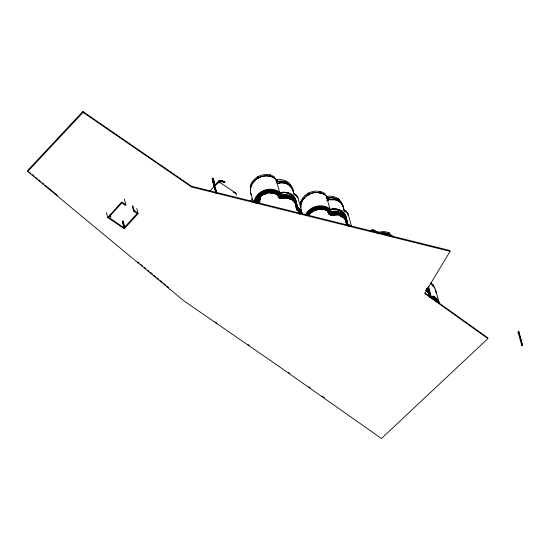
<?xml version="1.0" encoding="UTF-8"?>
<svg xmlns="http://www.w3.org/2000/svg" width="550" height="550" viewBox="0 0 550 550"><rect width="100%" height="100%" fill="white"/><g stroke="black" fill="none" stroke-linecap="round" stroke-linejoin="round"><path stroke-width="0.82" d="M267.396 192.507L263.374 192.321L272.154 192.17M317.742 207.79L326.418 209.907M310.062 211.152L318.244 209.055M338.037 214.294L329.429 213.07M216.178 193.016L212.211 178.805L212.451 178.255L213.276 178.496L215.091 184.986M212.836 181.699L213.324 181.562L212.836 181.699L215.958 192.864M213.276 178.496L213.036 179.039M250.539 185.433C250.834 184.106 251.048 188.897 250.621 185.261M250.924 186.821L250.724 185.226M258.301 176.639C257.702 177.203 258.046 175.835 258.899 177.788M258.548 177.76C257.778 178.221 259.126 177.217 258.246 176.688M269.899 175.12C269.995 174.646 270.531 176.055 270.277 176.468M276.712 179.981C276.76 179.004 277.53 181.672 277.159 181.583M288.255 182.634L288.626 183.961M300.774 201.933C301.441 201.781 301.778 206.264 301.056 201.85M308.969 195.044L308.206 193.208L309.121 194.377M308.474 193.284L308.124 193.38M308.77 194.452L308.179 193.215L308.584 194.562L308.413 193.201L309.107 194.487M320.54 191.764C319.406 191.929 321.173 191.18 320.788 192.981C318.732 192.686 321.592 189.695 320.299 193.504M320.464 191.709L320.183 193.566M320.444 192.981L320.794 192.885M326.947 196.474C329.168 203.122 327.278 192.906 326.501 197.718M338.532 199.052C339.013 200.097 338.36 198.041 337.226 199.822M338.8 200.475C339.783 200.53 338.346 197.904 337.198 199.877M377.046 232.018C377.609 232.43 376.798 231.206 377.376 233.221M388.795 233.241C389.049 231.77 389.586 236.864 389.139 233.145M389.111 234.389L389.462 234.293M433.084 286.213L432.774 284.783M109.883 215.029L110.55 216.968L110.351 215.029M124.438 226.284C123.578 226.875 124.362 222.97 122.994 221.093M346.713 223.231L346.754 224.538M296.141 206.8L296.23 205.954A12.602 10.938 -15.6 0 0 296.251 205.232M320.031 193.566L320.121 191.812M224.668 182.222L224.758 181.528L224.668 182.222L219.677 181.204L219.814 180.716L224.861 181.741M136.799 208.519L138.057 213.716L124.245 228.772L107.731 217.587L121.468 202.194L122.1 202.111L125.888 204.744L125.304 205.384L121.853 202.991L108.769 217.298L123.998 227.872L137.088 213.565L133.636 211.173L132.268 206.264M257.902 202.984L258.871 196.453L259.793 196.501L260.562 196.714L259.6 203.218M258.177 203.067L258.871 196.453M258.569 201.321L258.796 199.698M258.631 203.528L259.572 196.735L259.071 196.632M259.174 203.589L260.116 196.79L260.562 196.714M259.394 203.094L259.621 201.472M259.847 199.849L260.184 197.416M255.523 202.208L256.004 198.921L261.36 193.353M255.613 202.317L256.149 198.914M255.791 202.393L256.238 199.231L261.477 193.538M255.908 202.091L256.341 198.976L258.067 197.106M255.998 202.407L256.52 199.086L256.039 202.854M256.128 202.964L256.548 200.358M256.307 203.046L256.747 200.42L259.043 197.931M256.623 202.297L256.836 200.743L258.706 198.818M256.657 203.039L256.926 200.53L258.06 199.299M256.692 202.95L256.926 200.53M296.725 207.109L296.801 206.731L296.704 207.164M427.549 288.358A13.207 11.461 -15.6 0 1 430.079 296.574L429.88 297.227L429.749 295.254M324.83 207.769A14.616 12.684 -15.6 0 1 328.529 209.385L329.636 210.162L328.027 212.252L329.56 210.258A14.506 12.588 -15.6 0 0 324.796 207.893M308.151 215.469A14.341 12.444 -15.6 0 1 329.828 211.867L328.426 213.702L329.959 211.702A14.506 12.588 -15.6 0 0 307.993 215.339M330.392 211.606A14.96 12.98 -15.6 0 0 307.649 215.311A14.891 12.925 -15.6 0 1 330.303 211.544L328.831 213.696L330.639 215.022L338.704 214.562M283.085 196.391L291.541 199.258M346.184 220.577L346.431 224.661M331.004 213.111L338.332 212.747A12.966 11.247 -15.6 0 1 347.016 224.455L346.679 220.227M296.759 208.003L296.794 207.873A12.973 11.261 -15.6 0 0 286.474 195.876L279.998 196.577L286.495 196.041L292.126 197.986M301.469 213.359L296.574 209.639L301.634 213.489L296.835 209.688L295.907 203.631L292.208 199.458L286.749 197.574M280.445 198.44L278.609 197.134L280.459 198.22L286.88 197.326A12.973 11.261 -15.6 0 1 297.192 209.323L296.285 203.541M432.472 298.732L433.565 297.248L431.846 298.856M438.034 302.294A14.953 12.98 -15.6 0 0 434.026 298.739L433.971 299.097A14.719 12.774 -15.6 0 1 437.882 302.582M326.232 196.219L326.067 195.58A15.221 13.207 -15.6 0 0 309.774 194.012A15.221 13.207 -15.6 0 0 300.568 206.772M283.154 196.219L291.603 199.079M268.572 190.85L277.502 192.466L279.311 193.621L277.709 195.607L280.012 197.182L286.44 196.446M278.211 195.683L279.716 193.614L278.211 195.683L280.046 196.989L286.474 196.254L292.029 198.172L295.79 202.421M260.191 196.68L261.91 194.817L268.978 192.301L277.908 193.916L279.716 195.071L278.114 197.058L280.411 198.633L286.839 197.89M278.768 197.038L280.122 195.058L278.609 197.134M280.163 196.735C274.567 196.371 282.418 190.651 277.991 195.724M279.716 195.071L278.396 197.175M328.625 212.039L330.234 213.572L338.305 213.111M257.379 199.038C258.321 198.928 255.551 201.383 255.743 202.771L257.462 199.004M299.386 213.84L301.139 211.716L299.551 213.971M347.799 215.339L347.854 213.338L344.004 210.519M256.609 199.203L261.683 193.696L268.586 191.07L277.461 192.679M258.644 198.083L256.403 200.372M255.867 202.916L257.572 199.024M256.293 202.208L257.661 199.086M275.935 179.726L275.488 178.729A15.221 13.207 -15.6 0 0 256.761 178.963A15.221 13.207 -15.6 0 0 251.433 195.202M279.641 192.995L279.194 191.998A15.221 13.207 -15.6 0 0 263.725 190.486A15.221 13.207 -15.6 0 0 254.134 202.125M271.645 191.008L271.803 190.699L271.638 191.015L279.586 195.209L279.751 194.899L279.586 195.202M310.695 212.726L307.993 215.572M434.617 299.606L429.976 295.597L434.748 299.441L429.749 295.866M450.086 251.371L424.71 293.466L487.864 338.594L381.466 438.501L275.392 363.921L184.216 301.084L27.741 171.49L27.5 170.624L82.83 111.499L191.407 186.189L449.845 250.504L450.086 251.371L191.654 187.055L83.071 112.365L82.83 111.499M344.809 218.247L337.707 212.829L344.974 218.027M276.024 180.978L276.808 179.754L277.324 181.692M276.286 181.314L277.062 179.898M326.246 197.567L327.037 196.343M326.267 197.876L327.174 196.398L327.656 198.254M326.404 197.931L327.339 196.604M387.998 234.252L388.781 233.035M388.142 234.163L388.884 233.014M388.279 234.218L389.022 233.069M257.001 197.587L263.876 193.758L257.132 197.842M283.415 197.808L279.311 193.621M250.718 200.75L252.656 198.234M328.426 212.245L329.897 210.1A14.891 12.925 -15.6 0 0 306.377 215.249M337.81 214.287L330.55 214.699L328.742 213.373L330.303 211.551M328.831 213.696L330.357 211.743A14.891 12.925 -15.6 0 0 307.739 215.442M291.239 197.581L296.423 204.758M435.957 300.836L434.225 298.059M437.14 301.978L434.301 298.072M328.604 211.393L329.56 210.258M346.947 224.586L346.775 222.042L344.994 218.584L338.635 214.748L330.495 215.105L328.371 213.503L329.959 211.702M429.914 295.646L434.686 299.523M346.644 223.726L348.164 225.803M300.211 213.091L301.496 211.929L300.431 213.421M300.376 213.221L301.496 211.929L296.794 207.873M299.901 213.991L301.586 212.053L296.622 208.147L295.879 202.091L292.071 197.787L286.385 195.931L279.95 196.673L278.114 195.36M299.296 213.709L301.008 211.709M329.086 210.458L329.979 209.131L326.274 195.855M214.191 182.586L214.424 182.332L214.576 184.106M210.031 191.029L217.442 182.662A1.616 1.403 -15.6 0 1 219.691 182.332L235.806 193.064A2.221 1.925 -15.6 0 1 236.197 195.326M217.243 183.384L219.484 180.531L224.758 181.528M252.251 201.822L253.433 200.551M301.503 203.314L301.207 203.493M338.855 200.551L338.553 199.148L338.958 200.585M430.079 296.574L431.53 297.55L432.933 296.051L433.971 296.326A15.221 13.207 -15.6 0 1 439.395 303.566L435.696 290.297M438.439 302.541A14.616 12.684 -15.6 0 0 434.328 297.261L433.18 296.519L431.434 298.141M518.018 332.104L518.705 331.334L522.5 345.262L521.723 345.373L518.018 332.104L518.794 331.994L522.5 345.262M521.723 345.373L522.411 344.603M215.572 184.965L219.292 180.819L224.586 181.796M218.776 182.27L219.821 181.108L224.758 182.139M279.146 193.738L278.664 193.029A14.616 12.684 -15.6 0 0 255.193 201.761M215.077 185.364L219.34 180.627L224.661 181.61M218.824 182.084L219.876 180.923M214.686 185.838L219.484 180.531M214.892 185.838L219.663 180.565L224.833 181.576M216.123 184.793L219.814 180.716M213.496 186.216L214.053 186.093M214.143 186.484L213.586 186.608M318.23 209.289L318.196 208.966M110.344 216.679L110.811 216.679M133.636 211.173L134.221 210.533L132.853 205.624M255.97 199.004L261.387 193.215L268.572 190.657L277.709 192.397M259.786 195.236L261.504 193.366L268.593 190.568L277.709 192.239M256.438 199.292L261.621 193.552L268.668 190.981L277.668 192.603L279.62 193.903M256.376 200.454L261.711 194.604L268.998 192.012L278.114 193.683M259.641 197.106L261.786 194.666L269.026 192.053L278.114 193.841M256.637 200.681L258.734 198.406M259.786 197.264L261.876 194.989M260.329 196.845L262.027 194.996L269.067 192.431L278.073 194.054L280.019 195.353M259.703 197.629L262.089 195.14L268.991 192.514L277.86 194.123M27.741 171.49L83.071 112.365M274.031 178.083L274.849 177.224C265.547 170.163 248.407 177.918 250.559 190.238M324.259 194.679L325.071 193.813C315.776 186.752 298.636 194.514 300.781 206.827M432.451 298.918L433.482 297.832A14.513 12.595 -15.6 0 1 438.171 302.665M307.711 215.511L310.509 212.506M307.787 215.593L310.599 212.554M307.972 215.476L310.674 212.637M370.074 231.213L372.336 229.508L373.519 229.673L377.726 232.231L383.027 231.598A8.876 7.232 -9.6 0 1 388.575 232.946L392.418 236.053M430.402 297.144L426.669 289.101M430.134 297.254L429.529 293.239L426.367 289.912M432.382 298.409L433.565 297.248A14.891 12.918 -15.6 0 1 438.811 303.016M346.864 224.393L344.52 216.673L347.215 225.129M437.209 300.926A14.513 12.595 -15.6 0 0 433.393 297.509L433.482 297.832M295.921 203.356L299.173 211.145L296.189 203.246M279.201 195.663L279.881 195.326A13.207 11.461 -15.6 0 1 296.752 206.704L301.414 210.162A2.427 2.104 -15.6 0 1 301.029 212.348M329.429 212.252L330.11 211.922A13.207 11.461 -15.6 0 1 346.981 223.293L351.134 226.112M325.944 208.402L329.801 214.541L326.212 208.251M287.066 183.535L288.372 182.765M337.219 199.994L338.704 199.189M337.466 200.09L338.772 199.327M257.008 197.677L263.876 193.758M257.063 197.773L263.924 193.861M298.836 212.898L298.746 209.639L299.124 212.884M426.772 289.059L430.217 297.234M329.093 210.018L329.546 209.894A13.207 11.461 -15.6 0 1 346.514 219.752M261.305 193.153L268.62 190.609M261.594 193.689L268.661 191.173L277.592 192.789L279.4 193.944M261.766 194.803L268.998 192.012M261.999 195.133L269.067 192.617L277.998 194.232L279.806 195.387M329.072 209.701L329.766 209.461A13.255 11.502 -15.6 0 1 346.479 219.684M326.253 198.516L327.181 198.227A12.602 10.938 -15.6 0 1 340.972 202.627M310.09 211.262L318.271 209.165M329.897 210.1L329.739 210.134A14.719 12.774 -15.6 0 0 324.878 207.708M275.894 179.953C281.545 178.578 288.337 180.572 291.087 185.989M326.123 196.549C332.111 195.03 339.886 197.546 341.722 203.933M280.72 196.769L286.351 196.123L291.803 198.007M277.75 195.498L279.923 197.237L286.392 196.536M278.149 196.948L280.314 198.522L286.88 197.704L292.435 199.623L296.196 203.864M286.791 197.986L280.314 198.522M334.929 213.159L338.147 212.974L344.747 216.996L346.582 220.536L346.851 224.737M332.606 213.62L330.199 213.764L328.212 212.286M334.214 213.531L338.236 213.297L344.589 217.133L346.369 220.591L346.658 224.84M330.11 213.441C324.727 209.254 330.743 215.6 332.509 213.675M334.909 213.531L338.113 213.345L344.444 217.188M336.944 214.514L330.509 214.892L328.529 213.414M332.564 213.111L338.216 212.788L344.657 216.673L346.493 220.213M306.433 215.449A14.891 12.925 -15.6 0 1 329.959 210.292L328.584 212.149L330.248 213.359L338.339 212.898L344.857 216.824M347.339 225.204L347.084 221.678L345.207 218.068L338.69 214.149L330.598 214.603L338.745 214.349L345.262 218.268L347.139 221.877M330.192 213.159L338.339 212.898M330.639 214.644L338.738 214.191A12.966 11.247 -15.6 0 1 347.511 225.074M263.374 192.321L272.085 192.232M263.368 192.431L272.099 192.445M278.493 195.071L279.682 195.862L280.844 195.58A12.602 10.938 -15.6 0 1 296.161 203.974M328.707 211.661L329.876 212.444L331.272 212.121A12.602 10.938 -15.6 0 1 346.335 220.213M328.268 212.039L330.392 213.331M259.572 196.735L260.116 196.79M298.643 209.653L299.042 212.891M299.393 211.028L296.106 203.266M329.423 213.166L338.044 214.534M328.742 213.373L330.653 214.803M268.613 191.228L277.516 192.878L279.214 193.916M269.019 192.672L277.922 194.322L279.613 195.36M219.347 181.026L224.558 182.009M219.498 181.177L224.586 182.174M317.817 207.508L326.507 209.667M326.487 209.763L317.762 207.694L326.459 209.873M308.777 194.356L308.584 194.562M212.706 179.135L212.211 178.805M286.337 196.336L291.706 198.192M286.351 196.494L291.892 198.33L295.591 202.503L296.574 209.639M286.839 197.285L292.476 199.231L296.34 203.741M292.531 199.43L286.894 197.484L280.321 198.309L278.307 196.852M286.736 197.787L292.298 199.774M286.756 197.945L292.167 199.843M271.776 190.754L279.709 194.968M271.728 190.843L279.661 195.071M271.679 190.939L279.613 195.161M250.553 185.563L251.948 186.347M338.284 212.706L344.802 216.624L346.734 220.426M338.614 214.239L345.063 218.123L346.988 221.98L347.146 224.503M338.546 214.424L345.153 218.446M339.501 214.032L338.106 213.187L330.11 213.812M340.897 214.878L344.389 216.989M338.511 214.637L344.795 218.439L346.589 222.028L346.83 225.452M344.85 218.632L338.518 214.789L330.495 215.105M310.097 211.028L310.131 211.351M434.569 298.127L433.428 297.385L433.18 296.519M376.283 232.409L373.821 230.766A1.815 1.574 -15.6 0 0 371.422 231.213M277.578 192.28L279.524 193.579M277.984 193.731L279.929 195.03M376.489 232.416L374.516 231.083A2.427 2.104 -15.6 0 0 372.824 230.718L372.329 230.828A2.427 2.104 -15.6 0 0 371.649 231.151M346.514 223.671L350.57 226.401M347.428 224.991L348.782 225.906M293.748 193.903L297.708 196.893A2.427 2.104 -15.6 0 1 297.866 197.945M279.269 193.27L279.317 193.304A13.207 11.461 -15.6 0 1 296.285 203.163M233.186 191.978L234.582 192.919M296.979 207.549L300.472 209.907A1.815 1.574 -15.6 0 1 300.905 211.482M296.526 207.941L300.712 210.774A1.815 1.574 -15.6 0 1 300.809 212.905M343.757 210.478L346.803 212.554A1.815 1.574 -15.6 0 1 347.188 213.042M294.14 194.301L296.574 195.958A1.815 1.574 -15.6 0 1 296.966 196.453M247.816 344.444L249.219 345.4M344.52 216.673L346.968 224.366L348.886 225.741M347.607 225.019L348.858 225.878M277.654 192.197L279.716 193.614M278.059 193.641L280.122 195.058M348.638 225.713L346.754 224.414L344.327 216.748M214.968 321.949L217.058 323.386M347.201 224.957L348.459 225.83M134.221 210.533L138.167 213.421M278.362 195.587L280.053 196.776M288.496 372.439L289.898 373.422M308.866 386.76L310.276 387.75M322.218 396.144L324.321 397.629M278.52 196.811L280.356 198.117L286.791 197.381L292.346 199.299L296.106 203.548L297.028 209.591L301.957 213.572L297.199 209.323M425.164 293.095L487.623 337.728L487.864 338.594M277.901 195.401L279.916 196.859M337.707 212.829L344.946 218.089M337.638 212.919L344.884 218.178M328.336 211.922L330.144 213.249M343.461 209.213L346.493 211.454L347.022 212.444M293.232 192.624L296.271 194.858L296.794 195.848M328.618 213.73L330.598 215.208M299.337 210.292L301.139 211.716L296.202 208.058L301.063 211.908M296.429 208.244L301.228 212.039M296.746 209.371L301.544 213.166M298.396 209.364L296.532 207.824L298.334 209.316M299.633 210.389L301.496 211.929M29.487 172.26L30.807 173.36M32.127 174.453L34.114 176.096M35.434 177.189L37.421 178.833M38.741 179.926L40.727 181.569M42.047 182.662L44.028 184.305M45.354 185.398L57.255 195.25M137.885 262.006L139.198 263.099M141.178 264.736L142.491 265.829M144.464 267.465L145.784 268.558M147.757 270.194L149.078 271.288M150.391 272.374L152.371 274.017M153.684 275.103L155.664 276.739M156.977 277.832L158.95 279.469M160.27 280.562L162.243 282.198M163.563 283.291L165.536 284.928M166.856 286.021L168.829 287.657M299.53 210.306L301.331 211.798M279.324 193.518L283.621 197.615M279.249 193.593L283.546 197.697M279.18 193.676L283.47 197.773M426.862 289.616L428.945 291.803M426.429 289.389L429.034 292.126L429.722 296.636M426.993 290.043L428.746 291.892M426.491 289.754L428.835 292.215L429.536 296.643M426.869 290.201L428.601 292.022M426.271 289.733L428.656 292.222M426.745 290.517L429.351 293.253L429.949 296.972M426.319 290.29L429.44 293.569L430.038 297.296M426.807 290.874L429.151 293.336M425.728 289.967L429.241 293.659M426.119 290.434L429.007 293.473L429.481 296.443M426.099 290.579L429.062 293.673M427.013 289.575L429.124 291.796L429.605 294.779M426.546 289.218L429.179 291.995M426.422 290.111L429.584 293.439M431.049 282.707L433.455 285.808L434.459 288.111M291.94 197.849L295.934 202.29M293.913 200.393L295.501 202.18M291.692 198.344L295.412 202.51M292.112 199.643L295.996 203.947M292.098 199.788L295.811 203.954M346.878 223.561L348.397 225.631M346.809 223.596L348.322 225.699M346.72 223.657L348.232 225.761M329.979 209.131L329.773 208.856A15.221 13.207 -15.6 0 0 305.889 214.039M327.738 198.076L327.449 198.254M291.149 197.643L296.402 204.834A12.602 10.938 -15.6 0 0 281.084 196.446M434.314 298.004L437.051 302.005M434.143 298.121L436.026 300.802M309.011 194.597L308.323 193.153L308.694 194.535M308.069 193.435L308.956 195.154M258.232 176.571L258.885 177.897M258.789 178.001L258.094 176.564L258.466 177.939M258.644 178.062L257.957 176.626L258.363 177.973M258.507 178.056L257.861 176.729L258.259 177.946M257.84 176.839L258.438 177.987M344.499 216.817L345.923 219.581M344.905 218.261L346.686 221.719L346.857 224.269M344.369 217.133L345.833 219.897M344.768 218.577L346.493 221.946L346.754 225.528M296.003 203.308L299.173 211.145M324.748 208.099A14.341 12.444 -15.6 0 1 329.429 210.416L329.264 209.99L329.388 210.403A12.533 10.876 -15.6 0 1 330.474 210.018M291.294 186.663L291.892 188.691M432.981 284.783L433.366 286.131M432.877 284.756L433.207 285.924M428.478 286.619L431.53 297.55M389.084 233.062L389.455 234.389M388.981 233.035L389.386 234.472M388.871 233.062L389.276 234.499M377.328 231.942L377.719 233.214M377.224 231.907L377.554 233.104M377.114 231.942L377.451 233.138M348.012 213.675L351.498 226.167M338.766 199.148L339.137 200.468M327.016 196.398L327.553 198.289M330.11 211.922L329.395 209.296L328.288 208.512A14.616 12.684 -15.6 0 0 306.027 215.029M329.876 212.444L330.117 213.311M320.409 191.634L320.788 192.981M320.306 191.599L320.712 193.064M320.196 191.634L320.609 193.091M308.131 193.284L308.481 194.535M300.953 201.822L301.338 203.204M300.843 201.85L301.228 203.232M297.873 197.457L301.579 210.732M288.537 182.552L288.908 183.879M288.434 182.524L288.839 183.961M288.331 182.552L288.729 183.989M277.001 179.802L277.502 181.583M276.897 179.774L277.434 181.665M276.059 179.472L279.757 192.741M279.881 195.326L279.166 192.699L278.424 192.156A14.616 12.684 -15.6 0 0 263.931 190.974A14.616 12.684 -15.6 0 0 254.788 201.726M279.682 195.862L279.929 196.735M270.181 175.037L270.559 176.392M270.077 175.01L270.49 176.468M269.968 175.037L270.38 176.502M250.546 185.336L250.986 186.897M250.601 192.748L253.124 201.809M213.097 178.255L215.139 185.549M214.211 182.332L214.961 185.006M212.781 178.166L215.05 186.271M215.724 188.705L216.404 191.139M212.451 178.255L216.528 192.857M213.242 181.452L216.432 192.857M212.238 178.502L216.315 193.098M212.85 181.562L216.04 192.974M124.293 199.024L125.888 204.744M122.849 221.052L124.341 226.394M122.698 221.093L124.19 226.435M122.595 221.203L124.046 226.394M122.623 222.97L123.998 227.872M110.275 214.919L110.804 216.817M110.241 215.277L110.701 216.927M109.979 214.919L110.44 216.569M106.315 212.534L107.683 217.442M518.794 331.994L518.705 331.334M429.213 291.864L430.024 297.213M428.567 292.146L429.316 296.478M295.756 203.754L296.663 209.708M295.357 202.311L296.257 208.258M295.701 202.097L296.292 206.188M346.094 220.495L346.404 224.792M346.534 221.829L346.775 225.252M346.899 221.664L347.112 225.019M298.788 209.66L298.932 212.898M308.234 215.593A14.273 12.382 -15.6 0 1 329.801 212.004M308.206 215.669A14.341 12.444 -15.6 0 1 329.89 212.066M308.082 215.655A14.506 12.588 -15.6 0 1 330.048 212.025M307.897 215.572A14.719 12.774 -15.6 0 1 330.234 211.901M307.808 215.249A14.719 12.774 -15.6 0 1 330.144 211.578M436.624 301.407A14.513 12.595 -15.6 0 0 433.881 299.276L433.792 298.959A14.513 12.595 -15.6 0 1 437.614 302.376M434.026 298.891A14.891 12.918 -15.6 0 1 438.006 302.424M437.951 302.225A14.891 12.918 -15.6 0 0 433.971 298.691L433.881 298.781A14.719 12.774 -15.6 0 1 437.793 302.259M426.676 289.733A12.98 11.261 -15.6 0 1 429.626 293.315M306.969 215.531A14.273 12.382 -15.6 0 1 329.409 210.561M307.209 214.906A14.506 12.588 -15.6 0 1 329.649 210.574M306.604 215.559A14.719 12.774 -15.6 0 1 329.828 210.458M306.343 215.332A14.96 12.98 -15.6 0 1 329.986 210.155M306.515 215.242A14.719 12.774 -15.6 0 1 324.177 207.529M306.707 215.304A14.506 12.588 -15.6 0 1 323.991 207.694M307.292 214.706A14.341 12.444 -15.6 0 1 318.979 207.646M319.763 207.577A14.341 12.444 -15.6 0 1 323.95 207.907M433.565 297.653A14.719 12.774 -15.6 0 1 438.364 302.569M433.62 297.447A14.891 12.918 -15.6 0 1 438.501 302.438M433.62 297.289A14.953 12.98 -15.6 0 1 438.9 303.091M433.476 297.33A14.719 12.774 -15.6 0 1 438.632 303.016M435.394 299.372A14.279 12.389 -15.6 0 1 437.058 301.214M433.393 297.914A14.341 12.444 -15.6 0 1 437.14 301.283M437.676 301.62A14.513 12.595 -15.6 0 1 438.261 302.713M426.882 288.798A12.98 11.261 -15.6 0 1 429.22 291.864M218.116 182.958A1.616 1.403 -15.6 0 1 218.556 182.792M219.031 182.744A1.616 1.403 -15.6 0 1 219.484 182.82M235.097 192.72A1.616 1.403 -15.6 0 1 235.641 193.504M372.824 231.248A1.815 1.574 -15.6 0 1 373.368 231.241M379.28 233.351A12.602 10.938 -15.6 0 1 390.527 235.118M386.526 234.774A13.207 11.461 -15.6 0 1 389.476 235.716M379.748 233.413A13.207 11.461 -15.6 0 1 392.851 236.933M383.494 234.472A13.255 11.502 -15.6 0 1 385.289 234.548M386.829 234.795A13.255 11.502 -15.6 0 1 389.311 235.593M390.081 235.957A13.255 11.502 -15.6 0 1 390.809 236.369M431.447 284.13A14.616 12.684 -15.6 0 1 433.4 286.371M427.921 287.533A13.207 11.461 -15.6 0 1 429.612 293.033M428.154 287.65A13.255 11.502 -15.6 0 1 429.571 292.353M304.246 198.763A14.616 12.684 -15.6 0 1 304.851 198.083M327.367 198.901A12.602 10.938 -15.6 0 1 328.171 198.708M301.036 207.302A14.616 12.684 -15.6 0 1 301.125 204.373M301.393 203.129A14.616 12.684 -15.6 0 1 311.417 193.208A14.616 12.684 -15.6 0 1 325.504 195.346M327.188 200.393A12.788 11.096 -15.6 0 1 328.316 200.076M332.365 199.712A12.788 11.096 -15.6 0 1 333.506 199.815M327.229 200.523A12.788 11.096 -15.6 0 1 328.35 200.207M330.082 199.911A12.788 11.096 -15.6 0 1 331.244 199.829M331.822 199.822A12.788 11.096 -15.6 0 1 332.977 199.884M329.306 210.121A12.788 11.096 -15.6 0 1 333.871 209.241M334.448 209.234A12.788 11.096 -15.6 0 1 344.355 214.17M329.34 210.251A12.671 10.993 -15.6 0 1 330.447 209.901M332.722 209.461A12.671 10.993 -15.6 0 0 331.011 209.756A12.416 10.773 -15.6 0 1 332.688 209.516M336.16 209.502A12.671 10.993 -15.6 0 1 337.81 209.832M340.842 211.09A12.671 10.993 -15.6 0 1 344.266 214.266M331.595 209.756A12.533 10.876 -15.6 0 1 332.729 209.584M329.395 210.43A12.416 10.773 -15.6 0 1 330.488 210.079M329.361 210.299A12.416 10.773 -15.6 0 1 330.454 209.949M336.057 209.55A12.416 10.773 -15.6 0 1 337.673 209.88M329.319 210.162A12.533 10.876 -15.6 0 1 332.674 209.371M336.071 209.413A12.533 10.876 -15.6 0 1 337.707 209.742M329.285 210.045A12.671 10.993 -15.6 0 1 332.668 209.248M340.78 210.877A12.671 10.993 -15.6 0 0 336.098 209.289A12.788 11.096 -15.6 0 1 344.314 214.039M342.093 211.784A12.671 10.993 -15.6 0 1 343.248 212.85M329.264 209.99A12.788 11.096 -15.6 0 1 332.668 209.192M326.837 200.193A13.207 11.461 -15.6 0 1 343.805 210.052M326.404 198.653A13.207 11.461 -15.6 0 1 343.255 207.013M327.14 200.049A13.255 11.502 -15.6 0 1 343.832 209.468M250.793 188.623A14.616 12.684 -15.6 0 1 250.896 187.777M251.735 184.889A14.616 12.684 -15.6 0 1 275.275 178.757M276.952 181.637A12.602 10.938 -15.6 0 1 289.85 184.889M278.671 183.391A12.829 11.131 -15.6 0 1 279.833 183.212M289.382 185.776A12.829 11.131 -15.6 0 1 291.521 188.079M279.593 193.208A12.788 11.096 -15.6 0 1 294.092 197.443M285.945 192.768A12.788 11.096 -15.6 0 0 282.48 192.727A12.533 10.876 -15.6 0 1 284.151 192.692M287.616 193.098A12.788 11.096 -15.6 0 1 290.668 194.37M287.478 193.146A12.533 10.876 -15.6 0 1 289.032 193.676M279.606 193.263A12.671 10.993 -15.6 0 1 281.861 192.734M282.439 192.658A12.671 10.993 -15.6 0 1 285.869 192.692M287.526 193.029A12.671 10.993 -15.6 0 1 293.982 197.457M280.782 193.167A12.671 10.993 -15.6 0 1 281.923 192.947M280.809 193.284A12.533 10.876 -15.6 0 1 281.937 193.064M277.846 183.239A13.207 11.461 -15.6 0 1 293.576 193.462M276.176 182.057A13.207 11.461 -15.6 0 1 293.15 191.916M279.538 192.864A13.255 11.502 -15.6 0 1 296.257 203.094M276.911 183.459A13.255 11.502 -15.6 0 1 293.631 193.683M430.265 283.058A15.221 13.207 -15.6 0 1 436.054 292.868M217.188 183.006A2.221 1.925 -15.6 0 1 220.268 182.579M260.074 193.868A14.011 12.155 -15.6 0 1 261.147 193.064M307.175 214.081A14.011 12.162 -15.6 0 1 307.883 213.008M302.28 212.946A15.221 13.207 -15.6 0 1 301.661 211.798M427.185 289.438A12.602 10.938 -15.6 0 1 428.835 291.816M429.371 293.143A12.602 10.938 -15.6 0 1 429.701 294.539M296.498 206.099A12.602 10.938 -15.6 0 1 296.478 206.821M306.666 215.119A14.616 12.684 -15.6 0 1 323.482 207.46M331.512 212.988A12.602 10.938 -15.6 0 1 346.376 220.213M429.461 293.666A12.602 10.938 -15.6 0 1 429.578 295.103M426.944 288.571A12.602 10.938 -15.6 0 1 429.131 292.277M347.022 223.327L346.782 223.946L347.022 223.327M301.902 213.379L296.938 209.268L301.902 213.379M281.903 192.803A12.788 11.096 -15.6 0 0 279.627 193.339A12.533 10.876 -15.6 0 1 281.875 192.857"/></g></svg>
